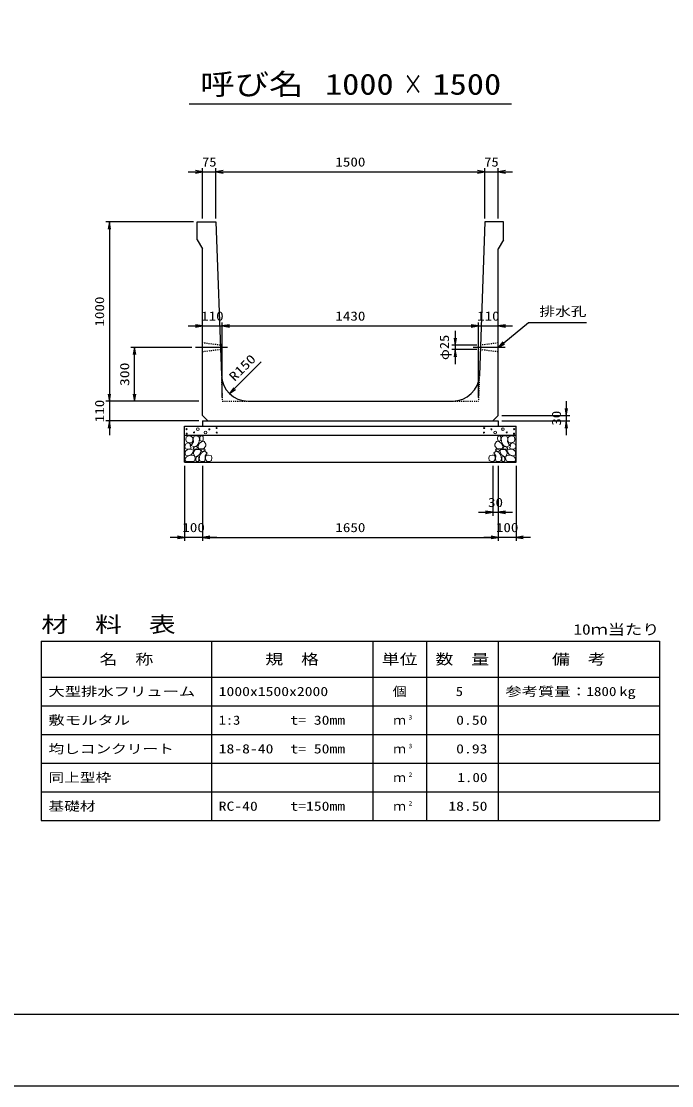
# Model space of a CAD drawing. Units: millimetres at full size. Extents: x 0 to 16820, y 0 to 11880.
# Drawn here: x 9973 to 13603, y 0 to 5940 of the extents above; entities that cross this region are included whole.
import ezdxf
from ezdxf.enums import TextEntityAlignment as Align

# ---------------------------------------------------------------- set-up
doc = ezdxf.new("R2010")
doc.units = ezdxf.units.MM
doc.linetypes.add('CHAIN', pattern=[18.5, 12, -1.5, 3.5, -1.5])
doc.linetypes.add('DASHED_SPACED', pattern=[12, 6, -6])
for name, color, linetype, lineweight in [('0_2', 7, 'Continuous', 25), ('D-BMK', 2, 'CHAIN', 25), ('D-DCR-HCHn', 4, 'Continuous', 9), ('D-MTR-FRAM', 7, 'Continuous', 25), ('D-MTR-LINE', 7, 'Continuous', 25), ('D-STR-DIM', 7, 'Continuous', 25), ('D-STR-STRn', 1, 'Continuous', 25), ('D-TTL', 2, 'Continuous', 25), ('D-TTL-TXT', 7, 'Continuous', 25)]:
    doc.layers.add(name, color=color, linetype=linetype, lineweight=lineweight)
doc.layers.add('D-MTR', color=7, linetype='Continuous')
doc.layers.add('D-MTR-TXT', color=7, linetype='Continuous')
doc.styles.add('ＭＳ ゴシック', font='')
doc.styles.get('ＭＳ ゴシック').set_extended_font_data('MS Gothic')

# ---------------------------------------------------------------- blocks, each defined once
blk = doc.blocks.new('open_arrow')
at = {"color": 0, "linetype": 'Continuous', "lineweight": -2}
blk.add_lwpolyline([(7.5, 1.25), (0, 0), (7.5, -1.25)], dxfattribs=at)

msp = doc.modelspace()

# ---------------------------------------------------------------- linework, layer by layer
at = {"layer": '0_2'}
msp.add_lwpolyline([(12635, 4120), (12805, 4260), (12845, 4260), (13127.944, 4260)], dxfattribs=at)
at = {"layer": 'D-BMK'}
for p, q in [((11124.5, 4120), (10945, 4120)), ((12673.523, 4120), (12494.023, 4120))]:
    msp.add_line(p, q, dxfattribs=at)
at = {"layer": 'D-DCR-HCHn'}
for points in [[(10923.399, 3623.696), (10907.796, 3627.163), (10893.928, 3620.228), (10892.194, 3604.626), (10895.661, 3592.491), (10912.997, 3587.29), (10925.132, 3587.29), (10930.333, 3595.958), (10930.333, 3615.028)], [(10937.267, 3625.429), (10932.067, 3609.827), (10933.8, 3592.491), (10921.665, 3573.421), (10937.267, 3564.753), (10954.603, 3573.421), (10965.005, 3587.29), (10968.472, 3609.827), (10965.005, 3621.962), (10954.603, 3627.163)], [(10970.206, 3621.962), (10970.206, 3601.159), (10978.874, 3595.958), (10987.542, 3601.159), (10989.275, 3613.294), (10987.542, 3623.696), (10975.407, 3627.163)], [(12649.794, 3621.962), (12649.794, 3601.159), (12641.126, 3595.958), (12632.458, 3601.159), (12630.725, 3613.294), (12632.458, 3623.696), (12644.593, 3627.163)], [(12682.733, 3625.429), (12687.933, 3609.827), (12686.2, 3592.491), (12698.335, 3573.421), (12682.733, 3564.753), (12665.397, 3573.421), (12654.995, 3587.29), (12651.528, 3609.827), (12654.995, 3621.962), (12665.397, 3627.163)], [(12696.601, 3623.696), (12712.204, 3627.163), (12726.072, 3620.228), (12727.806, 3604.626), (12724.339, 3592.491), (12707.003, 3587.29), (12694.868, 3587.29), (12689.667, 3595.958), (12689.667, 3615.028)], [(10890.46, 3580.356), (10885.26, 3564.753), (10892.194, 3554.352), (10909.53, 3552.618), (10921.366, 3557.699), (10916.464, 3569.954), (10919.932, 3576.889), (10912.997, 3583.823), (10902.596, 3587.29)], [(10940.735, 3564.753), (10932.067, 3557.819), (10935.534, 3552.618), (10947.669, 3552.618), (10952.87, 3554.352), (10956.337, 3561.286), (10951.136, 3566.487)], [(10966.739, 3583.823), (10958.071, 3563.02), (10965.005, 3554.352), (10985.808, 3554.352), (10994.476, 3557.819), (11003.144, 3569.954), (11003.144, 3580.356), (10994.476, 3594.224), (10984.074, 3595.958)], [(12653.261, 3583.823), (12661.929, 3563.02), (12654.995, 3554.352), (12634.192, 3554.352), (12625.524, 3557.819), (12616.856, 3569.954), (12616.856, 3580.356), (12625.524, 3594.224), (12635.926, 3595.958)], [(12679.265, 3564.753), (12687.933, 3557.819), (12684.466, 3552.618), (12672.331, 3552.618), (12667.13, 3554.352), (12663.663, 3561.286), (12668.864, 3566.487)], [(12729.54, 3580.356), (12734.74, 3564.753), (12727.806, 3554.352), (12710.47, 3552.618), (12698.634, 3557.699), (12703.536, 3569.954), (12700.068, 3576.889), (12707.003, 3583.823), (12717.404, 3587.29)], [(10923.366, 3522.757), (10936.208, 3542.019), (10934.603, 3546.834), (10916.946, 3551.65), (10900.894, 3550.045), (10889.658, 3540.414), (10888.052, 3529.177), (10889.658, 3517.941), (10902.499, 3514.731)], [(10929.787, 3482.627), (10941.023, 3487.443), (10944.234, 3503.494), (10937.813, 3514.731), (10926.577, 3517.941), (10912.13, 3516.336), (10896.078, 3509.915), (10888.052, 3500.284), (10888.052, 3489.048), (10892.868, 3482.627), (10912.13, 3484.232)], [(10968.311, 3522.757), (10976.337, 3542.019), (10969.916, 3550.045), (10950.654, 3550.045), (10942.628, 3546.834), (10934.603, 3535.598), (10934.603, 3525.967), (10942.628, 3513.125), (10952.259, 3511.52)], [(10965.101, 3487.443), (10965.101, 3506.705), (10957.075, 3511.52), (10949.049, 3506.705), (10947.444, 3495.469), (10949.049, 3485.837), (10960.285, 3482.627)], [(10995.599, 3484.232), (11000.415, 3498.679), (10998.81, 3514.731), (11010.046, 3532.388), (10995.599, 3540.414), (10979.548, 3532.388), (10969.916, 3519.546), (10966.706, 3498.679), (10969.916, 3487.443), (10979.548, 3482.627)], [(10992.389, 3540.414), (11000.415, 3546.834), (10997.204, 3551.65), (10985.968, 3551.65), (10981.153, 3550.045), (10977.942, 3543.624), (10982.758, 3538.808)], [(11008.441, 3485.837), (11022.887, 3482.627), (11035.729, 3489.048), (11037.334, 3503.494), (11034.124, 3514.731), (11018.072, 3519.546), (11006.836, 3519.546), (11002.02, 3511.52), (11002.02, 3493.863)], [(12611.559, 3485.837), (12597.113, 3482.627), (12584.271, 3489.048), (12582.666, 3503.494), (12585.876, 3514.731), (12601.928, 3519.546), (12613.164, 3519.546), (12617.98, 3511.52), (12617.98, 3493.863)], [(12624.401, 3484.232), (12619.585, 3498.679), (12621.19, 3514.731), (12609.954, 3532.388), (12624.401, 3540.414), (12640.452, 3532.388), (12650.084, 3519.546), (12653.294, 3498.679), (12650.084, 3487.443), (12640.452, 3482.627)], [(12627.611, 3540.414), (12619.585, 3546.834), (12622.796, 3551.65), (12634.032, 3551.65), (12638.847, 3550.045), (12642.058, 3543.624), (12637.242, 3538.808)], [(12651.689, 3522.757), (12643.663, 3542.019), (12650.084, 3550.045), (12669.346, 3550.045), (12677.372, 3546.834), (12685.397, 3535.598), (12685.397, 3525.967), (12677.372, 3513.125), (12667.741, 3511.52)], [(12654.899, 3487.443), (12654.899, 3506.705), (12662.925, 3511.52), (12670.951, 3506.705), (12672.556, 3495.469), (12670.951, 3485.837), (12659.715, 3482.627)], [(12690.213, 3482.627), (12678.977, 3487.443), (12675.766, 3503.494), (12682.187, 3514.731), (12693.423, 3517.941), (12707.87, 3516.336), (12723.922, 3509.915), (12731.948, 3500.284), (12731.948, 3489.048), (12727.132, 3482.627), (12707.87, 3484.232)], [(12696.634, 3522.757), (12683.792, 3542.019), (12685.397, 3546.834), (12703.054, 3551.65), (12719.106, 3550.045), (12730.342, 3540.414), (12731.948, 3529.177), (12730.342, 3517.941), (12717.501, 3514.731)]]:
    msp.add_lwpolyline(points, close=True, dxfattribs=at)
for centre, radius in [((10895.727, 3663.955), 3), ((10896.869, 3638.91), 3), ((10937.292, 3645.752), 3), ((10958.336, 3663.955), 7.5), ((11001.664, 3644.961), 7.5), ((11022.708, 3663.164), 3), ((11063.131, 3670.006), 3), ((11064.273, 3644.961), 3), ((12555.727, 3644.961), 3), ((12556.869, 3670.006), 3), ((12597.292, 3663.164), 3), ((12618.336, 3644.961), 7.5), ((12661.664, 3663.955), 7.5), ((12682.708, 3645.752), 3), ((12723.131, 3638.91), 3), ((12724.273, 3663.955), 3)]:
    msp.add_circle(centre, radius, dxfattribs=at)
at = {"layer": 'D-MTR-FRAM'}
for p, q in [((10085, 2480), (13535, 2480)), ((10085, 2480), (10085, 1480)), ((13535, 2480), (13535, 1480)), ((10085, 1480), (13535, 1480))]:
    msp.add_line(p, q, dxfattribs=at)
at = {"layer": 'D-MTR-LINE'}
for p, q in [((11035, 2480), (11035, 1480)), ((11935, 2480), (11935, 1480)), ((12235, 2480), (12235, 1480)), ((12635, 2480), (12635, 1480)), ((10085, 2280), (13535, 2280)), ((10085, 2120), (13535, 2120)), ((10085, 1960), (13535, 1960)), ((10085, 1800), (13535, 1800)), ((10085, 1640), (13535, 1640))]:
    msp.add_line(p, q, dxfattribs=at)
at = {"layer": 'D-STR-DIM'}
for p, q in [((10985, 4840), (10985, 5120)), ((11060, 4840), (11060, 5120)), ((11060, 4840), (11060, 5120)), ((12560, 4840), (12560, 5120)), ((12560, 4840), (12560, 5120)), ((12635, 4840), (12635, 5120)), ((10905, 5100), (11140, 5100)), ((11060, 5100), (12560, 5100)), ((12480, 5100), (12715, 5100)), ((10935, 4820), (10445, 4820)), ((10465, 4820), (10465, 3820)), ((10905, 4240), (11175, 4240)), ((11095, 3840), (11095, 4260)), ((11095, 3840), (11095, 4260)), ((11095, 4240), (12525, 4240)), ((12445, 4240), (12715, 4240)), ((12525, 3840), (12525, 4260)), ((12525, 3840), (12525, 4260)), ((12395.5, 4212.5), (12395.5, 4027.5)), ((10925, 4120), (10585, 4120)), ((10605, 3820), (10605, 4120)), ((12515.938, 4132.5), (12375.5, 4132.5)), ((12515.062, 4107.5), (12375.5, 4107.5)), ((11135.647, 3862.095), (11312.424, 4038.872)), ((10465, 3900), (10465, 3630)), ((10965, 3820), (10445, 3820)), ((10965, 3820), (10445, 3820)), ((10965, 3820), (10585, 3820)), ((13015, 3820), (13015, 3630)), ((10965, 3710), (10445, 3710)), ((12655, 3740), (13035, 3740)), ((12655, 3710), (13035, 3710)), ((10885, 3460), (10885, 3040)), ((10985, 3460), (10985, 3040)), ((10985, 3460), (10985, 3040)), ((12605, 3460), (12605, 3180)), ((12635, 3460), (12635, 3040)), ((12635, 3460), (12635, 3040)), ((12635, 3460), (12635, 3180)), ((12735, 3460), (12735, 3040)), ((12525, 3200), (12715, 3200)), ((11065, 3060), (10805, 3060)), ((10985, 3060), (12635, 3060)), ((12815, 3060), (12555, 3060))]:
    msp.add_line(p, q, dxfattribs=at)
at = {"layer": 'D-STR-STRn'}
for p, q in [((10955, 4820), (11060, 4820)), ((10955, 4720), (10955, 4820)), ((11060, 4820), (11089.934, 3964.753)), ((12560, 4820), (12530.066, 3964.753)), ((12665, 4820), (12560, 4820)), ((12665, 4720), (12665, 4820)), ((10955, 4720), (10985, 4670)), ((12665, 4720), (12635, 4670)), ((10985, 3740), (10985, 4670)), ((12635, 3740), (12635, 4670)), ((11239.842, 3820), (12380.158, 3820)), ((10985, 3740), (11015, 3710)), ((10985, 3710), (12635, 3710)), ((10985, 3710), (10985, 3680)), ((12635, 3740), (12605, 3710)), ((12635, 3710), (12635, 3680)), ((10885, 3480), (10885, 3680)), ((10885, 3680), (12735, 3680)), ((10885, 3630), (12735, 3630)), ((12735, 3480), (12735, 3680)), ((10885, 3480), (12735, 3480))]:
    msp.add_line(p, q, dxfattribs=at)
at = {"layer": 'D-STR-STRn', "color": 2, "linetype": 'DASHED_SPACED'}
for p, q in [((11084.062, 4132.5), (10985, 4145)), ((11084.938, 4107.5), (10985, 4095)), ((12635, 4095), (12535.062, 4107.5)), ((12635, 4145), (12535.938, 4132.5)), ((11089.934, 3964.753), (11095, 3820)), ((12530.066, 3964.753), (12525, 3820)), ((11095, 3820), (11239.842, 3820)), ((12380.158, 3820), (12525, 3820))]:
    msp.add_line(p, q, dxfattribs=at)
at = {"layer": 'D-STR-STRn'}
for centre, start, end in [((11239.842, 3970), 182.00453, 270), ((12380.158, 3970), 270, 357.99547)]:
    msp.add_arc(centre, 150, start, end, dxfattribs=at)
at = {"layer": 'D-TTL'}
for points in [[(0, 0), (16820, 0), (16820, 11880), (0, 11880)], [(400, 400), (16420, 400), (16420, 11480), (400, 11480)]]:
    msp.add_lwpolyline(points, close=True, dxfattribs=at)
at = {"layer": 'D-TTL-TXT'}
msp.add_line((10910, 5480), (12710, 5480), dxfattribs=at)

# ---------------------------------------------------------------- block references
at = {"layer": '0_2', "xscale": 5.33, "yscale": 5.33, "rotation": 39.5}
msp.add_blockref('open_arrow', (12635, 4120), dxfattribs=at)
at = {"layer": 'D-STR-DIM', "xscale": 5.33, "yscale": 5.33}
for p, rotation in [((10985, 5100), 180), ((12560, 5100), 180), ((12560, 5100), 180), ((10465, 4820), 270), ((10985, 4240), 180), ((12525, 4240), 180), ((12525, 4240), 180), ((12395.5, 4132.5), 90), ((10605, 4120), 270), ((12395.5, 4107.5), 270), ((11135.647, 3862.095), 45), ((10465, 3820), 90), ((10465, 3820), 90), ((10605, 3820), 90), ((13015, 3740), 90), ((10465, 3710), 270), ((13015, 3710), 270), ((12605, 3200), 180), ((10885, 3060), 180), ((12635, 3060), 180), ((12635, 3060), 180)]:
    msp.add_blockref('open_arrow', p, dxfattribs=dict(at, rotation=rotation))
for p in [(11060, 5100), (11060, 5100), (12635, 5100), (11095, 4240), (11095, 4240), (12635, 4240), (12635, 3200), (10985, 3060), (10985, 3060), (12735, 3060)]:
    msp.add_blockref('open_arrow', p, dxfattribs=at)

# ---------------------------------------------------------------- texts
at = {"layer": '0_2', "style": 'ＭＳ ゴシック', "width": 1.25}
msp.add_text('排水孔', height=51.32, dxfattribs=at).set_placement((12865, 4280), align=Align.BOTTOM_LEFT)
at = {"layer": 'D-MTR', "style": 'ＭＳ ゴシック', "width": 1.25}
msp.add_text('材\u3000料\u3000表', height=87.98, dxfattribs=at).set_placement((10085, 2504), align=Align.BOTTOM_LEFT)
at = {"layer": 'D-MTR', "style": 'ＭＳ ゴシック', "width": 1.2}
msp.add_text('10ｍ当たり', height=58.65, dxfattribs=at).set_placement((13535, 2499.333), align=Align.BOTTOM_RIGHT)
at = {"layer": 'D-MTR-TXT', "style": 'ＭＳ ゴシック'}
for s, height, width, p in [('名\u3000称', 58.65, 1.25, (10560, 2380)), ('規\u3000格', 58.65, 1.25, (11485, 2380)), ('単位', 58.65, 1.25, (12085, 2380)), ('数\u3000量', 58.65, 1.25, (12435, 2380)), ('備\u3000考', 58.65, 1.25, (13085, 2380)), ('個', 51.32, 1.1, (12085, 2200))]:
    msp.add_text(s, height=height, dxfattribs=dict(at, width=width)).set_placement(p, align=Align.MIDDLE_CENTER)
for s, width, p in [('大型排水フリューム', 1.3, (10125, 2200)), ('1000x1500x2000', 1.25, (11075, 2200)), ('参考質量：    kg', 1.3, (12675, 2200)), ('敷モルタル', 1.3, (10125, 2040)), ('1:3', 1.15, (11075, 2040)), ('t= 30mm', 1.25, (11475, 2040)), ('均しコンクリート', 1.25, (10125, 1880)), ('18-8-40', 1.25, (11075, 1880)), ('t= 50mm', 1.25, (11475, 1880)), ('同上型枠', 1.25, (10125, 1720)), ('基礎材', 1.25, (10125, 1560)), ('RC-40', 1.25, (11075, 1560)), ('t=150mm', 1.25, (11475, 1560))]:
    msp.add_text(s, height=51.32, dxfattribs=dict(at, width=width)).set_placement(p, align=Align.MIDDLE_LEFT)
for s, width, p in [('5', 1.15, (12438.553, 2200)), ('1800', 1.2, (13295, 2200)), ('0.50', 1.25, (12575, 2040)), ('0.93', 1.25, (12575, 1880)), ('1.00', 1.2, (12575, 1720)), ('18.50', 1.25, (12575, 1560))]:
    msp.add_text(s, height=51.32, dxfattribs=dict(at, width=width)).set_placement(p, align=Align.MIDDLE_RIGHT)
for p in [(12085, 2040), (12085, 1880), (12085, 1720), (12085, 1560)]:
    msp.add_text('ｍ', height=51.32, dxfattribs=at).set_placement(p, align=Align.MIDDLE_CENTER)
at = {"layer": 'D-MTR-TXT', "style": 'ＭＳ ゴシック', "width": 1.15}
for s, p in [('3', (12135, 2035.333)), ('3', (12135, 1875.333)), ('2', (12135, 1715.333)), ('2', (12135, 1555.333))]:
    msp.add_text(s, height=25.66, dxfattribs=at).set_placement(p, align=Align.BOTTOM_LEFT)
at = {"layer": 'D-STR-DIM', "style": 'ＭＳ ゴシック'}
for s, width, p in [('75', 1.15, (11022.5, 5155)), ('1500', 1.2, (11810, 5155)), ('75', 1.15, (12597.5, 5155)), ('110', 1.2, (11040, 4295)), ('1430', 1.2, (11810, 4295)), ('110', 1.2, (12580, 4295)), ('30', 1.2, (12620, 3255)), ('100', 1.2, (10935, 3115)), ('1650', 1.2, (11810, 3115)), ('100', 1.2, (12685, 3115))]:
    msp.add_text(s, height=51.32, dxfattribs=dict(at, width=width)).set_placement(p, align=Align.MIDDLE_CENTER)
for s, width, p in [('1000', 1.2, (10410, 4320)), ('φ25', 1.15, (12334.815, 4120)), ('300', 1.25, (10550, 3970)), ('110', 1.2, (10410, 3765)), ('30', 1.2, (12960, 3725))]:
    msp.add_text(s, height=51.32, rotation=90, dxfattribs=dict(at, width=width)).set_placement(p, align=Align.MIDDLE_CENTER)
at = {"layer": 'D-STR-DIM', "style": 'ＭＳ ゴシック', "width": 1.25}
msp.add_text('R150', height=51.32, rotation=45, dxfattribs=at).set_placement((11174.587, 3916.12), align=Align.BOTTOM_LEFT)
at = {"layer": 'D-TTL-TXT', "style": 'ＭＳ ゴシック'}
for s, width, p in [('呼び名', 1.2, (11260, 5495)), ('1000', 1.2, (11860, 5495)), ('1500', 1.2, (12460, 5495)), ('×', 0.7, (12160, 5495))]:
    msp.add_text(s, height=117.3, dxfattribs=dict(at, width=width)).set_placement(p, align=Align.BOTTOM_CENTER)

doc.saveas('drawing.dxf')
